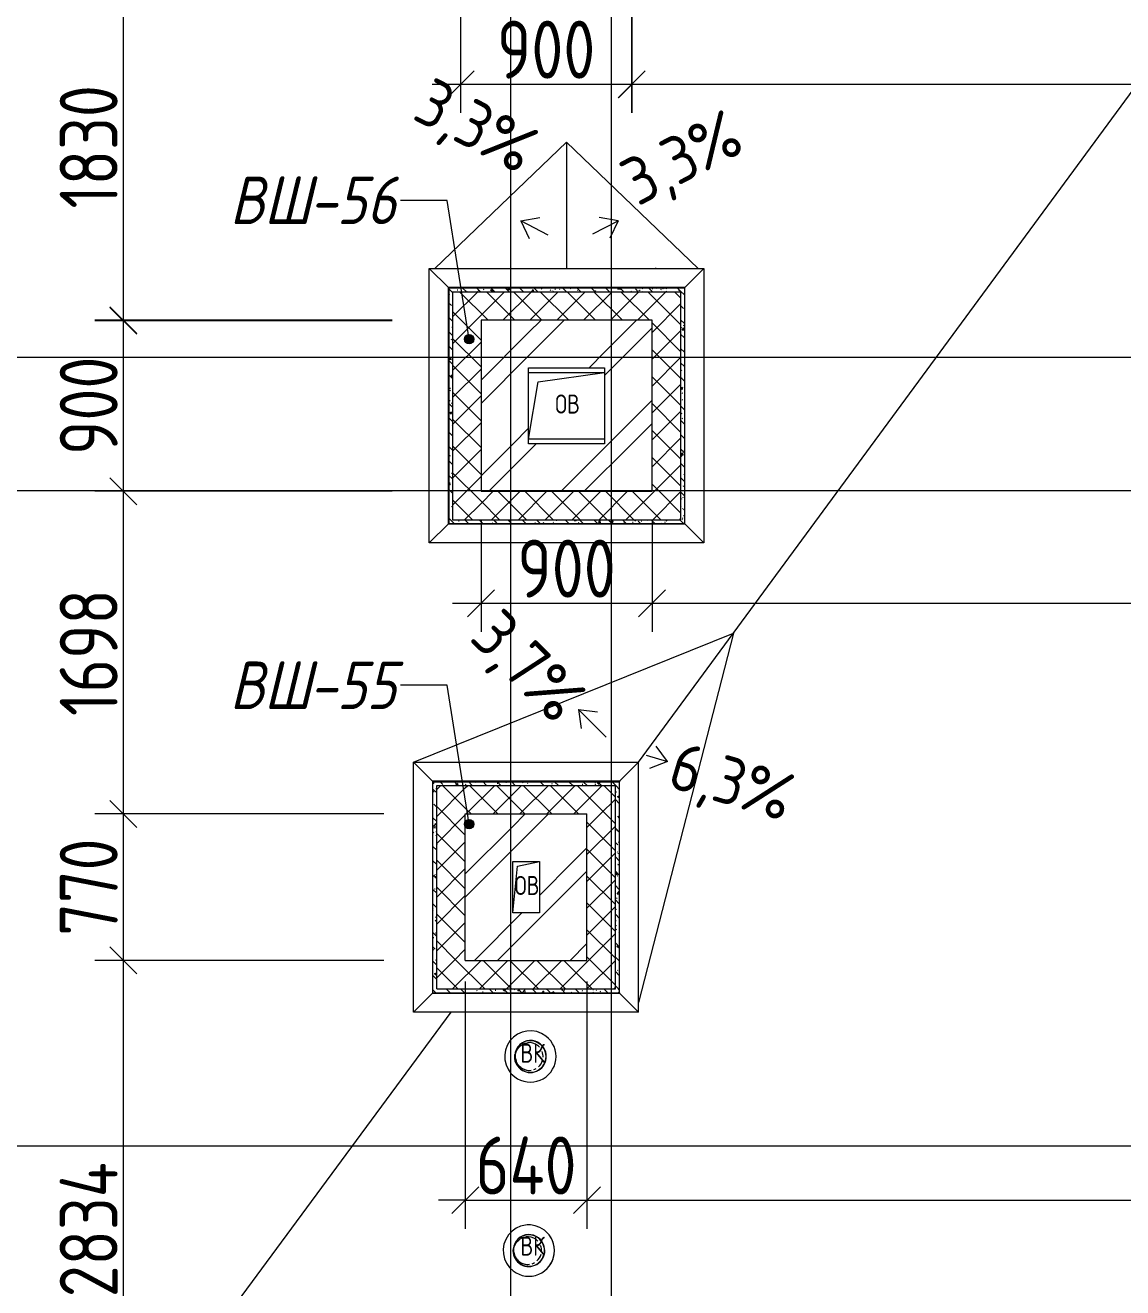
# Model space of a CAD drawing. Header units: millimetres. Extents: x -68946 to 690821, y -552984 to 293768.
# Drawn here: x 166362 to 172136, y -497201 to -490559 of the extents above; entities that cross this region are included whole.
import ezdxf

# ---------------------------------------------------------------- set-up
doc = ezdxf.new("R2010")
doc.units = ezdxf.units.MM
doc.linetypes.add('ADSK_Линия сетки', pattern=[2500, 2000, -250, 0, -250])
doc.layers.get('Defpoints').update_dxf_attribs({"color": 250})
for name, color, linetype, lineweight in [('Аннотация', 250, 'Continuous', 20), ('Крыша', 7, 'Continuous', 5), ('Оборудование', 7, 'Continuous', 9), ('Ограждение', 7, 'Continuous', 5), ('Окна', 7, 'Continuous', 5), ('Оси', 250, 'Continuous', 9), ('Перекрытие', 7, 'Continuous', 9), ('Размеры', 7, 'Continuous', 9), ('Стены внутренние', 7, 'Continuous', 9), ('Стены наружные', 7, 'Continuous', 9), ('Стены отделка', 7, 'Continuous', 13), ('Стены перегородки', 7, 'Continuous', 13), ('Стены штриховка', 250, 'Continuous', 9), ('Узлы', 250, 'Continuous', 18)]:
    doc.layers.add(name, color=color, linetype=linetype, lineweight=lineweight)
doc.styles.add('GOST Common_2', font='', dxfattribs={"width": 0.8, "height": 350})
doc.styles.add('GOST Common_I', font='', dxfattribs={"width": 0.9, "height": 250})
doc.styles.add('ISOCPEUR', font='isocpeur.ttf', dxfattribs={"width": 0.8, "height": 100})
doc.styles.add('ISOCPEUR_1', font='isocpeur.ttf', dxfattribs={"width": 0.9, "height": 250})
doc.styles.add('А3', font='ГОСТ тип А.ttf')
doc.styles.get('GOST Common_2').set_extended_font_data('GOST Common')
doc.styles.get('GOST Common_I').set_extended_font_data('GOST Common', italic=True)
doc.dimstyles.new('ADSK_Основной_2_мм_1', dxfattribs={"dimscale": 304.8, "dimtxt": 201.142999, "dimasz": 0.463911, "dimexe": 0.492126, "dimexo": 0.492126, "dimgap": 0.098425, "dimtad": 1, "dimdec": 0, "dimdsep": 46, "dimtxsty": 'GOST Common_2', "dimblk1": 'OBLIQUE', "dimblk2": 'OBLIQUE', "dimsah": 1, "dimcen": 0.09, "dimdle": 0.492126, "dimazin": 0, "dimtfac": 1, "dimtdec": 4, "dimtix": 1, "dimtmove": 0, "dimatfit": 3, "dimfxl": 1, "dimtvp": 1, "dimtolj": 1, "dimtzin": 0, "dimlwd": 9, "dimlwe": 9, "dimarcsym": 2})
pattern_1 = [(45, (23667.23, -543980.64), (-251.4472, 251.4472), []), (45, (23667.23, -543599.64), (-251.4472, 251.4472), [])]
pattern_2 = [(135, (23667.23, -543980.64), (-75.43415, -75.43415), [106.68, -17.78, 3.556, -17.78]), (135, (23667.23, -543905.25), (-75.43415, -75.43415), []), (50, (23667.23, -543980.64), (127.529216, -11.15758), [13.335, -146.685]), (355, (23667.23, -543980.64), (-24.66966, 133.74002), [10.668, -117.348]), (100.451, (23677.86, -543981.57), (102.85973, 122.58178), [11.333, -124.663]), (46.184, (23667.23, -543945.08), (189.75516, -29.43036), [20.002, -220.027]), (96.636, (23683.04, -543947.53), (166.1822, 173.1996), [17, -186.995]), (351.184, (23667.23, -543945.08), (166.18393, 173.19757), [16.002, -176.022]), (21, (23685.01, -543953.97), (106.130265, -71.58603), [13.335, -146.685]), (326, (23685.01, -543953.97), (43.26188, 128.93175), [10.668, -117.348]), (71.451, (23693.85, -543959.94), (149.39198, 57.34505), [11.333, -124.663]), (37.5, (23667.23, -543980.64), (2.162228, 59.188357), [3.353, -112.573, 3.353, -115.773, -117.793]), (37.5, (23667.23, -543980.64), (2.162228, 59.188357), [-235.052, 3.353, -114.44]), (7.5, (23667.23, -543980.64), (46.773857, 70.126152), [3.353, -64.567, 3.353, -109.906, -44.894]), (7.5, (23667.23, -543980.64), (46.773857, 70.126152), [-181.178, 3.353, -41.542]), (327.5, (23627.58, -543980.64), (94.913671, -4.010093), [3.353, -41.097, 3.353, -135.331, -184.023]), (327.5, (23627.58, -543980.64), (94.913671, -4.010093), [-183.134, 3.353, -180.67]), (317.5, (23609.8, -543980.64), (103.69057, 17.79882), [3.353, -54.432, 3.353, -88.748, -130.683]), (317.5, (23609.8, -543980.64), (103.69057, 17.79882), [-149.885, 3.353, -127.33])]
pattern_3 = [(45, (23667.23, -543980.64), (-70.71068, 70.71068), []), (135, (23667.23, -543980.64), (-70.71068, -70.71068), [])]

# ---------------------------------------------------------------- blocks, each defined once
blk = doc.blocks.new('_Wn_-As_OpeningMEP_floor__Rectangular - _Wn_-As_OpeningMEP_floor__Rectangular-37709565-АР3_Кладочный план кровли _17_930 С2-3')
at = {"layer": 'Узлы', "lineweight": 5}
for p, q in [((-70, -85), (-45.5, 160.5)), ((-45.5, 160.5), (70, 185))]:
    blk.add_line(p, q, dxfattribs=at)
blk = doc.blocks.new('TN_Фановая труба - Фановая труба-V64-АР3_Кладочный план кровли _17_930 С2-3')
at = {"layer": 'Оборудование'}
for p, q in [((145344.4, 47110.7), (145344.4, 47110.7)), ((145344.4, 46840.7), (145344.4, 46840.7))]:
    blk.add_line(p, q, dxfattribs=at)
at = {"layer": 'Оборудование', "flags": 128}
for points in [[(145294.1, 46917.7), (145286, 46924.9), (145279.1, 46933.2), (145273.4, 46942.5), (145269.2, 46952.4), (145266.5, 46962.9), (145265.4, 46973.7), (145266, 46984.5), (145268, 46995.1), (145271.7, 47005.3), (145276.8, 47014.9), (145283.3, 47023.5), (145290.9, 47031.2), (145299.6, 47037.6), (145309.2, 47042.6), (145319.4, 47046.2), (145330.1, 47048.2), (145338.4, 47048.7)], [(145294.1, 46917.7), (145303.1, 46911.8), (145313, 46907.3), (145323.4, 46904.3), (145334.1, 46902.8), (145338.4, 46902.7)]]:
    blk.add_lwpolyline(points, dxfattribs=at)
at = {"layer": 'Оборудование'}
for centre, major_axis, start_param, end_param in [((145344.4, 46975.7), (0, 135), 5.630387, 8.771979), ((145344.4, 46975.7), (0, 135), 6.153985, 6.415785), ((145344.2, 46975.7), (0, 82.6), 6.024041, 8.771979), ((145344.4, 46975.7), (0, 135), 2.488794, 5.630387), ((145338.4, 46975.7), (0, 73), 0.69998, 0.917998), ((145344.4, 46975.7), (0, 84), 5.630387, 7.02665), ((145344.4, 46975.7), (0, 84), 2.488794, 5.630387), ((145344.2, 46975.7), (0, 82.6), 2.488794, 5.630387), ((145338.4, 46975.7), (0, 73), 0.328949, 0.525299), ((145338.4, 46975.7), (0, 73), 5.630387, 6.415785), ((145344.2, 46975.7), (0, 82.6), 5.630387, 6.023086), ((145338.4, 46975.7), (0, 73), 5.451392, 5.630387), ((145344.4, 46975.7), (0, 135), 4.05959, 5.368587), ((145344.4, 46975.7), (0, 84), 1.441596, 2.488794), ((145338.4, 46975.7), (0, 73), 1.703396, 1.883523), ((145338.4, 46975.7), (0, 73), 3.863241, 4.452289), ((145338.4, 46975.7), (0, 73), 4.656071, 5.076817), ((145338.4, 46975.7), (0, 73), 2.3098, 2.488794), ((145338.4, 46975.7), (0, 73), 2.488794, 3.274192), ((145338.4, 46975.7), (0, 73), 3.470542, 3.666891), ((145344.4, 46975.7), (0, 135), 3.012393, 3.274192)]:
    blk.add_ellipse(centre, major_axis=major_axis, ratio=0.9998, start_param=start_param, end_param=end_param, dxfattribs=at)
blk = doc.blocks.new('TN_Фановая труба - Фановая труба-V65-АР3_Кладочный план кровли _17_930 С2-3')
at = {"layer": 'Оборудование'}
for p, q in [((145352.5, 48131.6), (145352.4, 48131.6)), ((145352.4, 47861.6), (145352.5, 47861.6))]:
    blk.add_line(p, q, dxfattribs=at)
at = {"layer": 'Оборудование', "flags": 128}
for points in [[(145302.1, 47938.6), (145294, 47945.8), (145287.1, 47954.1), (145281.5, 47963.4), (145277.3, 47973.3), (145274.6, 47983.8), (145273.5, 47994.6), (145274, 48005.4), (145276.1, 48016), (145279.7, 48026.2), (145284.9, 48035.7), (145291.3, 48044.4), (145299, 48052), (145307.7, 48058.5), (145317.3, 48063.5), (145327.5, 48067.1), (145338.1, 48069.1), (145346.5, 48069.6)], [(145302.1, 47938.6), (145311.2, 47932.7), (145321, 47928.2), (145331.4, 47925.2), (145342.1, 47923.7), (145346.5, 47923.6)]]:
    blk.add_lwpolyline(points, dxfattribs=at)
at = {"layer": 'Оборудование'}
for centre, major_axis, start_param, end_param in [((145352.4, 47996.6), (0, 135), 5.630387, 8.771979), ((145352.4, 47996.6), (0, 135), 2.488794, 5.630387), ((145352.4, 47996.6), (0, 84), 5.630387, 7.02665), ((145352.3, 47996.6), (0, 82.6), 5.630387, 8.771979), ((145346.5, 47996.6), (0, 73), 0.69998, 0.917998), ((145352.4, 47996.6), (0, 84), 2.488794, 5.630387), ((145352.3, 47996.6), (0, 82.6), 2.488794, 5.630387), ((145346.5, 47996.6), (0, 73), 0.328949, 0.525299), ((145346.5, 47996.6), (0, 73), 5.630387, 6.415785), ((145346.5, 47996.6), (0, 73), 5.451392, 5.630387), ((145346.5, 47996.6), (0, 73), 4.656071, 5.076817), ((145352.4, 47996.6), (0, 84), 1.441596, 2.488794), ((145346.5, 47996.6), (0, 73), 1.703396, 1.883523), ((145346.5, 47996.6), (0, 73), 3.863241, 4.452289), ((145346.5, 47996.6), (0, 73), 2.3098, 2.488794), ((145346.5, 47996.6), (0, 73), 2.488794, 3.274192), ((145346.5, 47996.6), (0, 73), 3.470542, 3.666891)]:
    blk.add_ellipse(centre, major_axis=major_axis, ratio=0.9998, start_param=start_param, end_param=end_param, dxfattribs=at)
blk = doc.blocks.new('Ограждение - Ограждение-38209862-АР3_Кладочный план кровли _17_930 С2-3')
at = {"layer": 'Ограждение'}
for p, q in [((144738, 48230.4), (144738, 49544.4)), ((144838, 49444.4), (144738, 49544.4)), ((144738, 49544.4), (145922, 49544.4)), ((145822, 49444.4), (145922, 49544.4)), ((145922, 48230.4), (145922, 49544.4)), ((144838, 49444.4), (144838, 49442.4)), ((144840, 49444.4), (144838, 49444.4)), ((145822, 49444.4), (145820, 49444.4)), ((145822, 49444.4), (145822, 49442.4)), ((144838, 48330.4), (144738, 48230.4)), ((144838, 48332.4), (144838, 48330.4)), ((144838, 48330.4), (144840, 48330.4)), ((145820, 48330.4), (145822, 48330.4)), ((145822, 48332.4), (145822, 48330.4)), ((145922, 48230.4), (145822, 48330.4)), ((145922, 48230.4), (144738, 48230.4))]:
    blk.add_line(p, q, dxfattribs=at)
blk = doc.blocks.new('_Wn_-As_OpeningMEP_floor__Rectangular - _Wn_-As_OpeningMEP_floor__Rectangular-40061794-АР3_Кладочный план кровли _17_930 С2-3')
at = {"layer": 'Узлы', "lineweight": 5}
for p, q in [((-150, 175), (200, 225)), ((-200, -125), (-150, 175))]:
    blk.add_line(p, q, dxfattribs=at)
blk = doc.blocks.new('Ограждение - Ограждение-40083996-АР3_Кладочный план кровли _17_930 С2-3')
at = {"layer": 'Ограждение'}
for p, q in [((144820.9, 50698), (144820.9, 52142)), ((144920.9, 52042), (144820.9, 52142)), ((144820.9, 52142), (146264.9, 52142)), ((146164.9, 52042), (146264.9, 52142)), ((146264.9, 52142), (146264.9, 50698)), ((144920.9, 52042), (144920.9, 52040)), ((144922.3, 52042), (144920.9, 52042)), ((146164.9, 52042), (146162.9, 52042)), ((146164.9, 52040), (146164.9, 52042)), ((144820.9, 50698), (144920.9, 50798)), ((144920.9, 50800), (144920.9, 50798)), ((144920.9, 50798), (144922.3, 50798)), ((146162.9, 50798), (146164.9, 50798)), ((146164.9, 50798), (146164.9, 50800)), ((146164.9, 50798), (146264.9, 50698)), ((146264.9, 50698), (144820.9, 50698))]:
    blk.add_line(p, q, dxfattribs=at)
blk = doc.blocks.new('_Oblique')
at = {"color": 0, "linetype": 'ByBlock', "lineweight": -2}
blk.add_line((-0.5, -0.5), (0.5, 0.5), dxfattribs=at)
blk = doc.blocks.new('*D6337')
at = {"layer": 'Defpoints', "color": 0, "lineweight": 30, "transparency": 16777216}
for p in [(166878.4, -495478.2), (168398.2, -495478.2), (168270.7, -498312.3)]:
    blk.add_point(p, dxfattribs=at)
at = {"layer": 'Размеры', "color": 0, "lineweight": 9, "transparency": 16777216}
for p, q in [((166878.4, -498462.3), (166878.4, -495328.2)), ((168248.2, -495478.2), (166728.4, -495478.2)), ((168120.7, -498312.3), (166728.4, -498312.3))]:
    blk.add_line(p, q, dxfattribs=at)
at = {"layer": 'Размеры', "color": 0, "lineweight": 9, "transparency": 16777216, "xscale": 141.4, "yscale": 141.4, "zscale": 141.4}
for p, rotation in [((166878.4, -495478.2), 90), ((166878.4, -498312.3), 270)]:
    blk.add_blockref('_Oblique', p, dxfattribs=dict(at, rotation=rotation))
at = {"layer": 'Размеры', "color": 0, "transparency": 16777216, "insert": (166696, -496895.3), "char_height": 304.8, "width": 605.475, "attachment_point": 5, "rotation": 90, "style": 'А3'}
blk.add_mtext('\\A1;2834', dxfattribs=at)
blk = doc.blocks.new('*D6338')
at = {"layer": 'Defpoints', "color": 0, "lineweight": 30, "transparency": 16777216}
for p in [(166878.4, -494708.2), (168398.2, -494708.2), (168398.2, -495478.2)]:
    blk.add_point(p, dxfattribs=at)
at = {"layer": 'Размеры', "color": 0, "lineweight": 9, "transparency": 16777216}
for p, q in [((166878.4, -495628.2), (166878.4, -494558.2)), ((168248.2, -494708.2), (166728.4, -494708.2)), ((168248.2, -495478.2), (166728.4, -495478.2))]:
    blk.add_line(p, q, dxfattribs=at)
at = {"layer": 'Размеры', "color": 0, "lineweight": 9, "transparency": 16777216, "xscale": 141.4, "yscale": 141.4, "zscale": 141.4}
for p, rotation in [((166878.4, -494708.2), 90), ((166878.4, -495478.2), 270)]:
    blk.add_blockref('_Oblique', p, dxfattribs=dict(at, rotation=rotation))
at = {"layer": 'Размеры', "color": 0, "transparency": 16777216, "insert": (166696, -495093.2), "char_height": 304.8, "width": 454.106, "attachment_point": 5, "rotation": 90, "style": 'А3'}
blk.add_mtext('\\A1;770', dxfattribs=at)
blk = doc.blocks.new('*D6339')
at = {"layer": 'Defpoints', "color": 0, "lineweight": 30, "transparency": 16777216}
for p in [(166878.4, -493010.6), (168442.1, -493010.6), (168398.2, -494708.2)]:
    blk.add_point(p, dxfattribs=at)
at = {"layer": 'Размеры', "color": 0, "lineweight": 9, "transparency": 16777216}
for p, q in [((166878.4, -494858.2), (166878.4, -492860.6)), ((168292.1, -493010.6), (166728.4, -493010.6)), ((168248.2, -494708.2), (166728.4, -494708.2))]:
    blk.add_line(p, q, dxfattribs=at)
at = {"layer": 'Размеры', "color": 0, "lineweight": 9, "transparency": 16777216, "xscale": 141.4, "yscale": 141.4, "zscale": 141.4}
for p, rotation in [((166878.4, -493010.6), 90), ((166878.4, -494708.2), 270)]:
    blk.add_blockref('_Oblique', p, dxfattribs=dict(at, rotation=rotation))
at = {"layer": 'Размеры', "color": 0, "transparency": 16777216, "insert": (166696, -493859.4), "char_height": 304.8, "width": 560.473, "attachment_point": 5, "rotation": 90, "style": 'А3'}
blk.add_mtext('\\A1;1698', dxfattribs=at)
blk = doc.blocks.new('*D6340')
at = {"layer": 'Defpoints', "color": 0, "lineweight": 30, "transparency": 16777216}
for p in [(166878.4, -492110.6), (168442.1, -492110.6), (168442.1, -493010.6)]:
    blk.add_point(p, dxfattribs=at)
at = {"layer": 'Размеры', "color": 0, "lineweight": 9, "transparency": 16777216}
for p, q in [((166878.4, -493160.6), (166878.4, -491960.6)), ((168292.1, -492110.6), (166728.4, -492110.6)), ((168292.1, -493010.6), (166728.4, -493010.6))]:
    blk.add_line(p, q, dxfattribs=at)
at = {"layer": 'Размеры', "color": 0, "lineweight": 9, "transparency": 16777216, "xscale": 141.4, "yscale": 141.4, "zscale": 141.4}
for p, rotation in [((166878.4, -492110.6), 90), ((166878.4, -493010.6), 270)]:
    blk.add_blockref('_Oblique', p, dxfattribs=dict(at, rotation=rotation))
at = {"layer": 'Размеры', "color": 0, "transparency": 16777216, "insert": (166696, -492560.6), "char_height": 304.8, "width": 454.106, "attachment_point": 5, "rotation": 90, "style": 'А3'}
blk.add_mtext('\\A1;900', dxfattribs=at)
blk = doc.blocks.new('*D6341')
at = {"layer": 'Defpoints', "color": 0, "lineweight": 30, "transparency": 16777216}
for p in [(166878.4, -490283.8), (168334.7, -490283.8), (168442.1, -492113.6)]:
    blk.add_point(p, dxfattribs=at)
at = {"layer": 'Размеры', "color": 0, "lineweight": 9, "transparency": 16777216}
for p, q in [((166878.4, -492263.6), (166878.4, -490133.8)), ((168184.7, -490283.8), (166728.4, -490283.8)), ((168292.1, -492113.6), (166728.4, -492113.6))]:
    blk.add_line(p, q, dxfattribs=at)
at = {"layer": 'Размеры', "color": 0, "lineweight": 9, "transparency": 16777216, "xscale": 141.4, "yscale": 141.4, "zscale": 141.4}
for p, rotation in [((166878.4, -490283.8), 90), ((166878.4, -492113.6), 270)]:
    blk.add_blockref('_Oblique', p, dxfattribs=dict(at, rotation=rotation))
at = {"layer": 'Размеры', "color": 0, "transparency": 16777216, "insert": (166696, -491198.7), "char_height": 304.8, "width": 560.473, "attachment_point": 5, "rotation": 90, "style": 'А3'}
blk.add_mtext('\\A1;1830', dxfattribs=at)
blk = doc.blocks.new('*D6188')
at = {"layer": 'Defpoints', "color": 0, "lineweight": 30, "transparency": 16777216}
for p in [(168677.2, -495439.2), (169317.2, -495439.2), (169317.2, -496739.8)]:
    blk.add_point(p, dxfattribs=at)
at = {"layer": 'Размеры', "color": 0, "lineweight": 9, "transparency": 16777216}
for p, q in [((168677.2, -495589.2), (168677.2, -496889.8)), ((169317.2, -495589.2), (169317.2, -496889.8)), ((168677.2, -496739.8), (168535.8, -496739.8)), ((168677.2, -496739.8), (169317.2, -496739.8)), ((169317.2, -496739.8), (169458.6, -496739.8))]:
    blk.add_line(p, q, dxfattribs=at)
at = {"layer": 'Размеры', "color": 0, "lineweight": 9, "transparency": 16777216, "xscale": 141.4, "yscale": 141.4, "zscale": 141.4}
blk.add_blockref('_Oblique', (168677.2, -496739.8), dxfattribs=at)
at = {"layer": 'Размеры', "color": 0, "lineweight": 9, "transparency": 16777216, "xscale": 141.4, "yscale": 141.4, "zscale": 141.4, "rotation": 180}
blk.add_blockref('_Oblique', (169317.2, -496739.8), dxfattribs=at)
at = {"layer": 'Размеры', "color": 0, "transparency": 16777216, "insert": (168997.2, -496557.4), "char_height": 304.8, "width": 474.561, "attachment_point": 5, "style": 'А3'}
blk.add_mtext('\\A1;640', dxfattribs=at)
blk = doc.blocks.new('*D6189')
at = {"layer": 'Defpoints', "color": 0, "lineweight": 30, "transparency": 16777216}
for p in [(169317.2, -495439.2), (176417.2, -496639.8), (176417.2, -496739.8)]:
    blk.add_point(p, dxfattribs=at)
at = {"layer": 'Размеры', "color": 0, "lineweight": 9, "transparency": 16777216}
for p, q in [((169317.2, -495589.2), (169317.2, -496889.8)), ((169167.2, -496739.8), (176567.2, -496739.8)), ((176417.2, -496789.8), (176417.2, -496889.8))]:
    blk.add_line(p, q, dxfattribs=at)
at = {"layer": 'Размеры', "color": 0, "lineweight": 9, "transparency": 16777216, "xscale": 141.4, "yscale": 141.4, "zscale": 141.4, "rotation": 180}
blk.add_blockref('_Oblique', (169317.2, -496739.8), dxfattribs=at)
at = {"layer": 'Размеры', "color": 0, "lineweight": 9, "transparency": 16777216, "xscale": 141.4, "yscale": 141.4, "zscale": 141.4}
blk.add_blockref('_Oblique', (176417.2, -496739.8), dxfattribs=at)
at = {"layer": 'Размеры', "color": 0, "transparency": 16777216, "insert": (172867.2, -496557.4), "char_height": 304.8, "width": 560.473, "attachment_point": 5, "style": 'А3'}
blk.add_mtext('\\A1;7100', dxfattribs=at)
blk = doc.blocks.new('*D6192')
at = {"layer": 'Defpoints', "color": 0, "lineweight": 30, "transparency": 16777216}
for p in [(168760.1, -493010.6), (169660.1, -493010.6), (169660.1, -493599.7)]:
    blk.add_point(p, dxfattribs=at)
at = {"layer": 'Размеры', "color": 0, "lineweight": 9, "transparency": 16777216}
for p, q in [((168760.1, -493160.6), (168760.1, -493749.7)), ((169660.1, -493160.6), (169660.1, -493749.7)), ((168610.1, -493599.7), (169810.1, -493599.7))]:
    blk.add_line(p, q, dxfattribs=at)
at = {"layer": 'Размеры', "color": 0, "lineweight": 9, "transparency": 16777216, "xscale": 141.4, "yscale": 141.4, "zscale": 141.4, "rotation": 180}
blk.add_blockref('_Oblique', (168760.1, -493599.7), dxfattribs=at)
at = {"layer": 'Размеры', "color": 0, "lineweight": 9, "transparency": 16777216, "xscale": 141.4, "yscale": 141.4, "zscale": 141.4}
blk.add_blockref('_Oblique', (169660.1, -493599.7), dxfattribs=at)
at = {"layer": 'Размеры', "color": 0, "transparency": 16777216, "insert": (169210.1, -493417.3), "char_height": 304.8, "width": 454.106, "attachment_point": 5, "style": 'А3'}
blk.add_mtext('\\A1;900', dxfattribs=at)
blk = doc.blocks.new('*D6193')
at = {"layer": 'Defpoints', "color": 0, "lineweight": 30, "transparency": 16777216}
for p in [(169660.1, -493010.6), (176417.2, -493499.7), (176417.2, -493599.7)]:
    blk.add_point(p, dxfattribs=at)
at = {"layer": 'Размеры', "color": 0, "lineweight": 9, "transparency": 16777216}
for p, q in [((169660.1, -493160.6), (169660.1, -493749.7)), ((169510.1, -493599.7), (176567.2, -493599.7)), ((176417.2, -493649.7), (176417.2, -493749.7))]:
    blk.add_line(p, q, dxfattribs=at)
at = {"layer": 'Размеры', "color": 0, "lineweight": 9, "transparency": 16777216, "xscale": 141.4, "yscale": 141.4, "zscale": 141.4, "rotation": 180}
blk.add_blockref('_Oblique', (169660.1, -493599.7), dxfattribs=at)
at = {"layer": 'Размеры', "color": 0, "lineweight": 9, "transparency": 16777216, "xscale": 141.4, "yscale": 141.4, "zscale": 141.4}
blk.add_blockref('_Oblique', (176417.2, -493599.7), dxfattribs=at)
at = {"layer": 'Размеры', "color": 0, "transparency": 16777216, "insert": (173038.7, -493417.3), "char_height": 304.8, "width": 605.475, "attachment_point": 5, "style": 'А3'}
blk.add_mtext('\\A1;6757', dxfattribs=at)
blk = doc.blocks.new('*D6196')
at = {"layer": 'Defpoints', "color": 0, "lineweight": 30, "transparency": 16777216}
for p in [(169552.2, -490276.7), (168652.7, -490283.8), (169552.2, -490869.6)]:
    blk.add_point(p, dxfattribs=at)
at = {"layer": 'Размеры', "color": 0, "lineweight": 9, "transparency": 16777216}
for p, q in [((168652.7, -490433.8), (168652.7, -491019.6)), ((169552.2, -490426.7), (169552.2, -491019.6)), ((168502.7, -490869.6), (169702.2, -490869.6))]:
    blk.add_line(p, q, dxfattribs=at)
at = {"layer": 'Размеры', "color": 0, "lineweight": 9, "transparency": 16777216, "xscale": 141.4, "yscale": 141.4, "zscale": 141.4, "rotation": 180}
blk.add_blockref('_Oblique', (168652.7, -490869.6), dxfattribs=at)
at = {"layer": 'Размеры', "color": 0, "lineweight": 9, "transparency": 16777216, "xscale": 141.4, "yscale": 141.4, "zscale": 141.4}
blk.add_blockref('_Oblique', (169552.2, -490869.6), dxfattribs=at)
at = {"layer": 'Размеры', "color": 0, "transparency": 16777216, "insert": (169102.5, -490687.2), "char_height": 304.8, "width": 560.473, "attachment_point": 5, "style": 'А3'}
blk.add_mtext('\\A1;900', dxfattribs=at)
blk = doc.blocks.new('*D6197')
at = {"layer": 'Defpoints', "color": 0, "lineweight": 30, "transparency": 16777216}
for p in [(169553.2, -490276.7), (176417.2, -490769.6), (176417.2, -490869.6)]:
    blk.add_point(p, dxfattribs=at)
at = {"layer": 'Размеры', "color": 0, "lineweight": 9, "transparency": 16777216}
for p, q in [((169553.2, -490426.7), (169553.2, -491019.6)), ((169403.2, -490869.6), (176567.2, -490869.6)), ((176417.2, -490919.6), (176417.2, -491019.6))]:
    blk.add_line(p, q, dxfattribs=at)
at = {"layer": 'Размеры', "color": 0, "lineweight": 9, "transparency": 16777216, "xscale": 141.4, "yscale": 141.4, "zscale": 141.4, "rotation": 180}
blk.add_blockref('_Oblique', (169553.2, -490869.6), dxfattribs=at)
at = {"layer": 'Размеры', "color": 0, "lineweight": 9, "transparency": 16777216, "xscale": 141.4, "yscale": 141.4, "zscale": 141.4}
blk.add_blockref('_Oblique', (176417.2, -490869.6), dxfattribs=at)
at = {"layer": 'Размеры', "color": 0, "transparency": 16777216, "insert": (172985.2, -490687.2), "char_height": 304.8, "width": 605.475, "attachment_point": 5, "style": 'А3'}
blk.add_mtext('\\A1;6864', dxfattribs=at)
blk = doc.blocks.new('*D6408')
at = {"layer": 'Defpoints', "color": 0, "lineweight": 30, "transparency": 16777216}
for p in [(169446.6, -530854.5), (170057.2, -530854.5), (170057.2, -530994.5)]:
    blk.add_point(p, dxfattribs=at)
at = {"layer": 'Размеры', "color": 0, "lineweight": 9, "transparency": 16777216}
for p, q in [((169446.6, -530854.5), (169446.6, -475201.3)), ((169907.2, -530854.5), (169296.6, -530854.5)), ((169446.6, -531144.5), (169446.6, -530854.5)), ((169907.2, -530994.5), (169296.6, -530994.5))]:
    blk.add_line(p, q, dxfattribs=at)
at = {"layer": 'Размеры', "color": 0, "lineweight": 9, "transparency": 16777216, "xscale": 141.4, "yscale": 141.4, "zscale": 141.4}
for p, rotation in [((169446.6, -530854.5), 90), ((169446.6, -530994.5), 270)]:
    blk.add_blockref('_Oblique', p, dxfattribs=dict(at, rotation=rotation))
at = {"layer": 'Размеры', "color": 0, "transparency": 16777216, "insert": (169264.2, -475505.6), "char_height": 304.8, "attachment_point": 5, "rotation": 90, "style": 'А3'}
blk.add_mtext('\\A1;140', dxfattribs=at)

msp = doc.modelspace()

# ---------------------------------------------------------------- hatches: boundary and pattern name
at = {"layer": 'Аннотация'}
h = msp.add_hatch(color=256, dxfattribs=at)
edge = h.paths.add_edge_path()
edge.add_arc((168697.4996, -492210.5278), 25, 0, 360)
h = msp.add_hatch(color=256, dxfattribs=at)
edge = h.paths.add_edge_path()
edge.add_arc((168697.4996, -494761.5373), 25, 0, 360)
at = {"layer": 'Стены внутренние', "lineweight": 5}
h = msp.add_hatch(dxfattribs=at)
h.set_pattern_fill('FP_44', color=256, style=0, pattern_type=2)
h.set_pattern_definition(pattern_1)
h.paths.add_polyline_path([(169010.0938, -492360.5966), (169410.0938, -492360.5966), (169410.0938, -492110.5966), (169010.0938, -492110.5966), (169010.0938, -492212.9633)])
at = {"layer": 'Стены наружные', "lineweight": 5}
h = msp.add_hatch(dxfattribs=at)
h.set_pattern_fill('FP_45', color=256, style=0, pattern_type=2)
h.set_pattern_definition(pattern_2)
h.paths.add_polyline_path([(169810.0938, -491960.5966), (169810.0938, -491938.5966), (169660.0938, -491938.5966), (169660.0938, -491940.5966), (168590.0938, -491940.5966), (168590.0938, -491960.5966), (169660.0938, -491960.5966)])
h = msp.add_hatch(dxfattribs=at)
h.set_pattern_fill('FP_45', color=256, style=0, pattern_type=2)
h.set_pattern_definition(pattern_2)
h.paths.add_polyline_path([(169830.0938, -493160.5966), (169832.0938, -493160.5966), (169832.0938, -493010.5966), (169830.0938, -493010.5966), (169830.0938, -491940.5966), (169810.0938, -491940.5966), (169810.0938, -493160.5966)])
h = msp.add_hatch(dxfattribs=at)
h.set_pattern_fill('FP_45', color=256, style=0, pattern_type=2)
h.set_pattern_definition(pattern_2)
h.paths.add_polyline_path([(168610.0938, -493180.5966), (168610.0938, -491960.5966), (168588.0938, -491960.5966), (168588.0938, -492110.5966), (168590.0938, -492110.5966), (168590.0938, -493180.5966)])
h = msp.add_hatch(dxfattribs=at)
h.set_pattern_fill('FP_33', color=256, style=0, pattern_type=2)
h.set_pattern_definition(pattern_3)
h.paths.add_polyline_path([(168610.0938, -492110.5966), (169660.0938, -492110.5966), (169660.0938, -491960.5966), (168610.0938, -491960.5966)])
h = msp.add_hatch(dxfattribs=at)
h.set_pattern_fill('FP_33', color=256, style=0, pattern_type=2)
h.set_pattern_definition(pattern_3)
h.paths.add_polyline_path([(169660.0938, -493010.5966), (169810.0938, -493010.5966), (169810.0938, -491960.5966), (169660.0938, -491960.5966), (169660.0938, -492212.9633)])
h = msp.add_hatch(dxfattribs=at)
h.set_pattern_fill('FP_33', color=256, style=0, pattern_type=2)
h.set_pattern_definition(pattern_3)
h.paths.add_polyline_path([(168610.0938, -493160.5966), (168760.0938, -493160.5966), (168760.0938, -492110.5966), (168610.0938, -492110.5966), (168610.0938, -492765.399)])
h = msp.add_hatch(dxfattribs=at)
h.set_pattern_fill('FP_44', color=256, style=0, pattern_type=2)
h.set_pattern_definition(pattern_1)
h.paths.add_polyline_path([(169010.0938, -492760.5966), (169010.0938, -492110.5966), (168760.0938, -492110.5966), (168760.0938, -492760.5966)])
h = msp.add_hatch(dxfattribs=at)
h.set_pattern_fill('FP_44', color=256, style=0, pattern_type=2)
h.set_pattern_definition(pattern_1)
h.paths.add_polyline_path([(169660.0938, -492760.5966), (169660.0938, -492110.5966), (169410.0938, -492110.5966), (169410.0938, -492760.5966)])
h = msp.add_hatch(dxfattribs=at)
h.set_pattern_fill('FP_44', color=256, style=0, pattern_type=2)
h.set_pattern_definition(pattern_1)
h.paths.add_polyline_path([(169298.4415, -493010.5966), (169660.0938, -493010.5966), (169660.0938, -492760.5966), (168760.0938, -492760.5966), (168760.0938, -493010.5966)])
h = msp.add_hatch(dxfattribs=at)
h.set_pattern_fill('FP_33', color=256, style=0, pattern_type=2)
h.set_pattern_definition(pattern_3)
h.paths.add_polyline_path([(169810.0938, -493160.5966), (169810.0938, -493010.5966), (168760.0938, -493010.5966), (168760.0938, -493160.5966), (169298.4415, -493160.5966)])
h = msp.add_hatch(dxfattribs=at)
h.set_pattern_fill('FP_45', color=256, style=0, pattern_type=2)
h.set_pattern_definition(pattern_2)
h.paths.add_polyline_path([(168610.0938, -493182.5966), (168760.0938, -493182.5966), (168760.0938, -493180.5966), (169830.0938, -493180.5966), (169830.0938, -493160.5966), (168610.0938, -493160.5966), (168610.0938, -493180.5966)])
h = msp.add_hatch(dxfattribs=at)
h.set_pattern_fill('FP_45', color=256, style=0, pattern_type=2)
h.set_pattern_definition(pattern_2)
h.paths.add_polyline_path([(168507.227, -495628.2479), (168527.227, -495628.2479), (168527.227, -494538.2479), (168507.227, -494538.2479), (168507.227, -495228.2479), (168505.227, -495228.2479), (168505.227, -495628.2479)])
h = msp.add_hatch(dxfattribs=at)
h.set_pattern_fill('FP_45', color=256, style=0, pattern_type=2)
h.set_pattern_definition(pattern_2)
h.paths.add_polyline_path([(169467.227, -494558.2479), (169487.227, -494558.2479), (169487.227, -494538.2479), (168927.227, -494538.2479), (168927.227, -494536.2479), (168527.227, -494536.2479), (168527.227, -494558.2479), (169298.4415, -494558.2479)])
h = msp.add_hatch(dxfattribs=at)
h.set_pattern_fill('FP_33', color=256, style=0, pattern_type=2)
h.set_pattern_definition(pattern_3)
h.paths.add_polyline_path([(168589.5702, -495478.2479), (168677.227, -495478.2479), (168677.227, -494558.2479), (168527.227, -494558.2479), (168527.227, -495478.2479)])
h = msp.add_hatch(dxfattribs=at)
h.set_pattern_fill('FP_33', color=256, style=0, pattern_type=2)
h.set_pattern_definition(pattern_3)
h.paths.add_polyline_path([(168677.227, -494708.2479), (169467.227, -494708.2479), (169467.227, -494558.2479), (168677.227, -494558.2479)])
h = msp.add_hatch(dxfattribs=at)
h.set_pattern_fill('FP_45', color=256, style=0, pattern_type=2)
h.set_pattern_definition(pattern_2)
h.paths.add_polyline_path([(169489.227, -495628.2479), (169489.227, -495228.2479), (169487.227, -495228.2479), (169487.227, -494958.2479), (169489.227, -494958.2479), (169489.227, -494558.2479), (169467.227, -494558.2479), (169467.227, -495628.2479), (169487.227, -495628.2479)])
h = msp.add_hatch(dxfattribs=at)
h.set_pattern_fill('FP_44', color=256, style=0, pattern_type=2)
h.set_pattern_definition(pattern_1)
h.paths.add_polyline_path([(168677.227, -495228.2479), (168927.227, -495228.2479), (168927.227, -494708.2479), (168677.227, -494708.2479), (168677.227, -494975.1418)])
h = msp.add_hatch(dxfattribs=at)
h.set_pattern_fill('FP_44', color=256, style=0, pattern_type=2)
h.set_pattern_definition(pattern_1)
h.paths.add_polyline_path([(168927.227, -494958.2479), (169317.227, -494958.2479), (169317.227, -494708.2479), (168927.227, -494708.2479)])
h = msp.add_hatch(dxfattribs=at)
h.set_pattern_fill('FP_33', color=256, style=0, pattern_type=2)
h.set_pattern_definition(pattern_3)
h.paths.add_polyline_path([(169467.227, -495478.2479), (169467.227, -494708.2479), (169317.227, -494708.2479), (169317.227, -495478.2479)])
h = msp.add_hatch(dxfattribs=at)
h.set_pattern_fill('FP_44', color=256, style=0, pattern_type=2)
h.set_pattern_definition(pattern_1)
h.paths.add_polyline_path([(169067.227, -495228.2479), (169317.227, -495228.2479), (169317.227, -494958.2479), (169067.227, -494958.2479), (169067.227, -494975.1418)])
h = msp.add_hatch(dxfattribs=at)
h.set_pattern_fill('FP_44', color=256, style=0, pattern_type=2)
h.set_pattern_definition(pattern_1)
h.paths.add_polyline_path([(169298.4415, -495478.2479), (169317.227, -495478.2479), (169317.227, -495228.2479), (168677.227, -495228.2479), (168677.227, -495478.2479)])
h = msp.add_hatch(dxfattribs=at)
h.set_pattern_fill('FP_33', color=256, style=0, pattern_type=2)
h.set_pattern_definition(pattern_3)
h.paths.add_polyline_path([(169467.227, -495628.2479), (169467.227, -495478.2479), (168527.227, -495478.2479), (168527.227, -495628.2479), (169298.4415, -495628.2479)])
h = msp.add_hatch(dxfattribs=at)
h.set_pattern_fill('FP_45', color=256, style=0, pattern_type=2)
h.set_pattern_definition(pattern_2)
h.paths.add_polyline_path([(168944.0058, -495648.2479), (169487.227, -495648.2479), (169487.227, -495628.2479), (168507.227, -495628.2479), (168507.227, -495648.2479), (168589.5702, -495648.2479)])

# ---------------------------------------------------------------- linework, layer by layer
at = {"layer": 'Аннотация'}
for p, q in [((168582.0341, -491480.0971), (168337.3161, -491480.0971)), ((168697.4996, -492210.5278), (168582.0341, -491480.0971)), ((168582.0341, -494031.1067), (168337.3161, -494031.1067)), ((168697.4996, -494761.5373), (168582.0341, -494031.1067))]:
    msp.add_line(p, q, dxfattribs=at)
for centre in [(168697.4996, -492210.5278), (168697.4996, -494761.5373)]:
    msp.add_circle(centre, 25, dxfattribs=at)
at = {"layer": 'Крыша'}
for p, q in [((169589.227, -494436.2479), (176139.2298, -485529.2403)), ((168517.2242, -491838.5966), (169210.0938, -491174.5966)), ((169210.0938, -491174.5966), (169902.9634, -491838.5966)), ((169210.0938, -491174.5966), (169210.0938, -491838.5966)), ((169678.3976, -491834.3877), (169682.7895, -491838.5966)), ((168405.227, -494436.2479), (170088.9613, -493756.6852)), ((170088.9613, -493756.6852), (169589.227, -495700.2479)), ((164397.1808, -501454.3894), (168603.0007, -495750.2479))]:
    msp.add_line(p, q, dxfattribs=at)
at = {"layer": 'Оси', "linetype": 'ADSK_Линия сетки', "ltscale": 100}
for p, q in [((168917.2308, -547719.4803), (168917.2308, -482778.6358)), ((88763.207, -492305.6404), (180488.1093, -492305.6404)), ((88763.207, -493005.6404), (180488.1093, -493005.6404)), ((180488.1093, -496455.5807), (117702.2936, -496455.5807))]:
    msp.add_line(p, q, dxfattribs=at)
at = {"layer": 'Перекрытие'}
for p, q in [((169010.0938, -492385.5966), (169410.0938, -492385.5966)), ((169410.0938, -492735.5966), (169010.0938, -492735.5966))]:
    msp.add_line(p, q, dxfattribs=at)
at = {"layer": 'Размеры'}
for p, q in [((168969.9817, -491588.5991), (169069.2507, -491570.8812)), ((168969.9817, -491588.5991), (169012.7886, -491679.8998)), ((169113.1196, -491662.7319), (168969.9817, -491588.5991)), ((169348.8679, -491656.1834), (169481.0339, -491587.733)), ((169481.0339, -491587.733), (169381.7649, -491570.0151)), ((169481.0339, -491587.733), (169438.227, -491679.0337)), ((169272.5342, -494158.2987), (169372.5609, -494171.0622)), ((169272.5342, -494158.2987), (169286.0945, -494258.2206)), ((169419.1521, -494303.7526), (169272.5342, -494158.2987)), ((169628.3266, -494399.2539), (169740.6634, -494432.5749)), ((169740.6634, -494432.5749), (169681.4227, -494350.9734)), ((169740.6634, -494432.5749), (169646.5098, -494468.677))]:
    msp.add_line(p, q, dxfattribs=at)
at = {"layer": 'Стены отделка', "lineweight": 5}
for p, q in [((169830.0938, -491938.5966), (168588.0938, -491938.5966)), ((168588.0938, -491940.5966), (168588.0938, -493180.5966)), ((169832.0938, -493180.5966), (169832.0938, -491940.5966)), ((168590.0938, -493182.5966), (169830.0938, -493182.5966)), ((168505.227, -494536.2479), (168505.227, -495228.2479)), ((168677.227, -494536.2479), (168505.227, -494536.2479)), ((169487.227, -494536.2479), (168927.227, -494536.2479)), ((169489.227, -494558.2479), (169489.227, -494538.2479)), ((169489.227, -495228.2479), (169489.227, -494958.2479)), ((168505.227, -495628.2479), (168505.227, -495648.2479)), ((168507.227, -495650.2479), (169487.227, -495650.2479)), ((169489.227, -495648.2479), (169489.227, -495628.2479))]:
    msp.add_line(p, q, dxfattribs=at)
at = {"layer": 'Стены перегородки'}
for p, q in [((169660.0938, -492110.5966), (168760.0938, -492110.5966)), ((168760.0938, -492110.5966), (168760.0938, -493010.5966)), ((169660.0938, -493010.5966), (169660.0938, -492110.5966)), ((169010.0938, -492360.5966), (169410.0938, -492360.5966)), ((169010.0938, -492760.5966), (169010.0938, -492360.5966)), ((169410.0938, -492360.5966), (169410.0938, -492760.5966)), ((169410.0938, -492760.5966), (169010.0938, -492760.5966)), ((168760.0938, -493010.5966), (169660.0938, -493010.5966)), ((168927.227, -494536.2479), (168677.227, -494536.2479)), ((168677.227, -494708.2479), (169317.227, -494708.2479)), ((168677.227, -495478.2479), (168677.227, -494708.2479)), ((169317.227, -495478.2479), (169317.227, -494708.2479)), ((169489.227, -494958.2479), (169489.227, -494708.2479)), ((168927.227, -494958.2479), (169067.227, -494958.2479)), ((168927.227, -495228.2479), (168927.227, -494958.2479)), ((169067.227, -494958.2479), (169067.227, -495228.2479)), ((168505.227, -495228.2479), (168505.227, -495478.2479)), ((169067.227, -495228.2479), (168927.227, -495228.2479)), ((169489.227, -495478.2479), (169489.227, -495228.2479)), ((168677.227, -495478.2479), (169317.227, -495478.2479))]:
    msp.add_line(p, q, dxfattribs=at)
at = {"layer": 'Стены штриховка'}
for p, q in [((168588.0938, -491938.5966), (168588.0938, -491940.5966)), ((168588.0938, -491940.5966), (169832.0938, -491940.5966)), ((168590.0938, -491938.5966), (168590.0938, -493182.5966)), ((169810.0938, -491938.5966), (169810.0938, -491940.5966)), ((169830.0938, -491938.5966), (169830.0938, -493182.5966)), ((169832.0938, -491938.5966), (169830.0938, -491938.5966)), ((169832.0938, -491940.5966), (169832.0938, -491938.5966)), ((168588.0938, -491960.5966), (168590.0938, -491960.5966)), ((168610.0938, -491960.5966), (168610.0938, -493160.5966)), ((168610.0938, -491960.5966), (169810.0938, -491960.5966)), ((169810.0938, -491960.5966), (169810.0938, -493160.5966)), ((168588.0938, -493180.5966), (168588.0938, -493182.5966)), ((168588.0938, -493180.5966), (169832.0938, -493180.5966)), ((168588.0938, -493182.5966), (168590.0938, -493182.5966)), ((168610.0938, -493160.5966), (169810.0938, -493160.5966)), ((168610.0938, -493182.5966), (168610.0938, -493180.5966)), ((169832.0938, -493160.5966), (169830.0938, -493160.5966)), ((169830.0938, -493182.5966), (169832.0938, -493182.5966)), ((169832.0938, -493182.5966), (169832.0938, -493180.5966)), ((168505.227, -494538.2479), (169489.227, -494538.2479)), ((168507.227, -495650.2479), (168507.227, -494536.2479)), ((168527.227, -494538.2479), (168527.227, -494536.2479)), ((168527.227, -494558.2479), (169467.227, -494558.2479)), ((168527.227, -495628.2479), (168527.227, -494558.2479)), ((169467.227, -495628.2479), (169467.227, -494558.2479)), ((169487.227, -494536.2479), (169487.227, -495650.2479)), ((169489.227, -494536.2479), (169487.227, -494536.2479)), ((169487.227, -494558.2479), (169489.227, -494558.2479)), ((169489.227, -494538.2479), (169489.227, -494536.2479)), ((169489.227, -494708.2479), (169489.227, -494558.2479)), ((168505.227, -495478.2479), (168505.227, -495628.2479)), ((169489.227, -495628.2479), (169489.227, -495478.2479)), ((168507.227, -495628.2479), (168505.227, -495628.2479)), ((168505.227, -495648.2479), (169489.227, -495648.2479)), ((168505.227, -495648.2479), (168505.227, -495650.2479)), ((168505.227, -495650.2479), (168507.227, -495650.2479)), ((168527.227, -495628.2479), (169467.227, -495628.2479)), ((169489.227, -495628.2479), (169487.227, -495628.2479)), ((169487.227, -495650.2479), (169489.227, -495650.2479)), ((169489.227, -495650.2479), (169489.227, -495648.2479))]:
    msp.add_line(p, q, dxfattribs=at)

# ---------------------------------------------------------------- block references
at = {"layer": 'Оборудование'}
for name in ['TN_Фановая труба - Фановая труба-V65-АР3_Кладочный план кровли _17_930 С2-3', 'TN_Фановая труба - Фановая труба-V64-АР3_Кладочный план кровли _17_930 С2-3']:
    msp.add_blockref(name, (23667.2298, -543980.641), dxfattribs=at)
at = {"layer": 'Ограждение'}
for name in ['Ограждение - Ограждение-40083996-АР3_Кладочный план кровли _17_930 С2-3', 'Ограждение - Ограждение-38209862-АР3_Кладочный план кровли _17_930 С2-3']:
    msp.add_blockref(name, (23667.2298, -543980.641), dxfattribs=at)
at = {"layer": 'Окна'}
for name, p in [('_Wn_-As_OpeningMEP_floor__Rectangular - _Wn_-As_OpeningMEP_floor__Rectangular-40061794-АР3_Кладочный план кровли _17_930 С2-3', (169210.0938, -492610.5966)), ('_Wn_-As_OpeningMEP_floor__Rectangular - _Wn_-As_OpeningMEP_floor__Rectangular-37709565-АР3_Кладочный план кровли _17_930 С2-3', (168997.227, -495143.2479))]:
    msp.add_blockref(name, p, dxfattribs=at)

# ---------------------------------------------------------------- texts
at = {"layer": 'Аннотация', "attachment_point": 1}
for s, insert, char_height, width, style in [('ВШ', (167438.3942, -491355.0971), 250, 505.063125, 'GOST Common_I'), ('-56', (167855.113, -491355.0971), 250, 584.430187, 'GOST Common_I'), ('ОВ', (169150.1148, -492501.6411), 100, 160.3375, 'ISOCPEUR'), ('ВШ', (167438.3942, -493906.1067), 250, 505.063125, 'GOST Common_I'), ('-55', (167855.113, -493906.1067), 250, 584.430187, 'GOST Common_I'), ('ОВ', (168937.248, -495034.2924), 100, 160.3375, 'ISOCPEUR'), ('ВК', (168967.2509, -495916.6855), 100, 160.3375, 'ISOCPEUR'), ('ВК', (168967.2509, -496931.6046), 100, 160.3375, 'ISOCPEUR')]:
    msp.add_mtext(s, dxfattribs=dict(at, insert=insert, char_height=char_height, width=width, style=style))
at = {"layer": 'Размеры', "char_height": 250, "width": 854.495671, "attachment_point": 1, "line_spacing_factor": 1.149209, "style": 'ISOCPEUR_1'}
for s, insert, rotation in [('3,3%', (168505.1707, -490826.7229), 332.61980085), ('3,3%', (169469.694, -491292.2932), 27.38019915), ('3,7%', (168867.7335, -493612.3101), 315.22835181), ('6,3%', (169802.2844, -494323.7394), 343.47871994)]:
    msp.add_mtext(s, dxfattribs=dict(at, insert=insert, rotation=rotation))

# ---------------------------------------------------------------- dimensions: what is measured, and where the dimension line sits
at = {"layer": 'Размеры'}
dim = msp.add_linear_dim(base=(169446.6109, -530854.5211), p1=(170057.2079, -530994.5211), p2=(170057.2079, -530854.5211), angle=90, dimstyle='ADSK_Основной_2_мм_1', override={"dimtxt": 1, "dimlfac": 1, "dimpost": '<>', "dimtxsty": 'А3', "dimfxl": 2070}, dxfattribs=at)
dim.commit()
dim.dimension.update_dxf_attribs({"geometry": '*D6408', "text_midpoint": (169446.6109, -475505.5735), "dimtype": 160})
for base, p1, p2, override, picture, middle in [((166878.4161, -490283.7667), (168442.0938, -492113.5966), (168334.6987, -490283.7667), {"dimtxt": 1, "dimlfac": 1, "dimpost": '<>', "dimtxsty": 'А3', "dimfxl": 1825.099662}, '*D6341', (166696.0161, -491198.6816)), ((166878.4161, -492110.5966), (168442.0938, -493010.5966), (168442.0938, -492110.5966), {"dimtxt": 1, "dimlfac": 1, "dimpost": '<>', "dimtxsty": 'А3', "dimfxl": 900}, '*D6340', (166696.0161, -492560.5966)), ((166878.4161, -493010.5966), (168398.227, -494708.2479), (168442.0938, -493010.5966), {"dimtxt": 1, "dimlfac": 1, "dimpost": '<>', "dimtxsty": 'А3', "dimfxl": 1698.217977}, '*D6339', (166696.0161, -493859.4222)), ((166878.4161, -494708.2479), (168398.227, -495478.2479), (168398.227, -494708.2479), {"dimtxt": 1, "dimlfac": 1, "dimpost": '<>', "dimtxsty": 'А3', "dimfxl": 770}, '*D6338', (166696.0161, -495093.2479)), ((166878.4161, -495478.2479), (168270.6546, -498312.2719), (168398.227, -495478.2479), {"dimtxt": 1, "dimlfac": 1, "dimpost": '<>', "dimtxsty": 'А3', "dimfxl": 2997.660026}, '*D6337', (166696.0161, -496895.2599))]:
    dim = msp.add_linear_dim(base=base, p1=p1, p2=p2, angle=90, dimstyle='ADSK_Основной_2_мм_1', override=override, dxfattribs=at)
    dim.commit()
    dim.dimension.update_dxf_attribs({"geometry": picture, "text_midpoint": middle})
for base, p1, p2, override, picture, middle in [((169552.2153, -490869.5566), (168652.6987, -490283.7667), (169552.2153, -490276.6675), {"dimtxt": 1, "dimlfac": 1, "dimpost": '<>', "dimtxsty": 'А3', "dimfxl": 2554.647725}, '*D6196', (169102.457, -490687.1566)), ((176417.2298, -490869.5566), (169553.2153, -490276.6596), (176417.2298, -490769.5717), {"dimtxt": 1, "dimlfac": 1, "dimpost": '<>', "dimtxsty": 'А3', "dimfxl": 7229.377907}, '*D6197', (172985.2226, -490687.1566)), ((169660.0938, -493599.6554), (168760.0938, -493010.5966), (169660.0938, -493010.5966), {"dimtxt": 1, "dimlfac": 1, "dimpost": '<>', "dimtxsty": 'А3', "dimfxl": 900}, '*D6192', (169210.0938, -493417.2554)), ((176417.2298, -493599.6554), (169660.0938, -493010.5966), (176417.2298, -493499.6706), {"dimtxt": 1, "dimlfac": 1, "dimpost": '<>', "dimtxsty": 'А3', "dimfxl": 6774.812221}, '*D6193', (173038.6618, -493417.2554)), ((169317.227, -496739.8085), (168677.227, -495439.2479), (169317.227, -495439.2479), {"dimtxt": 1, "dimlfac": 1, "dimpost": '<>', "dimtxsty": 'А3', "dimfxl": 640}, '*D6188', (168997.227, -496557.4085)), ((176417.2298, -496739.8085), (169317.227, -495439.2479), (176417.2298, -496639.8236), {"dimtxt": 1, "dimlfac": 1, "dimpost": '<>', "dimtxsty": 'А3', "dimfxl": 7200.793204}, '*D6189', (172867.2284, -496557.4085))]:
    dim = msp.add_linear_dim(base=base, p1=p1, p2=p2, dimstyle='ADSK_Основной_2_мм_1', override=override, dxfattribs=at)
    dim.commit()
    dim.dimension.update_dxf_attribs({"geometry": picture, "text_midpoint": middle})

doc.saveas('drawing.dxf')
